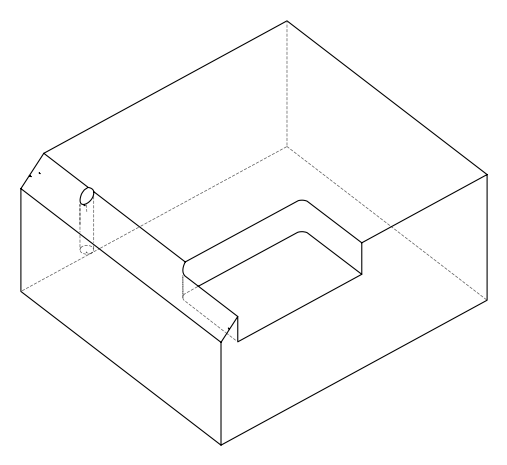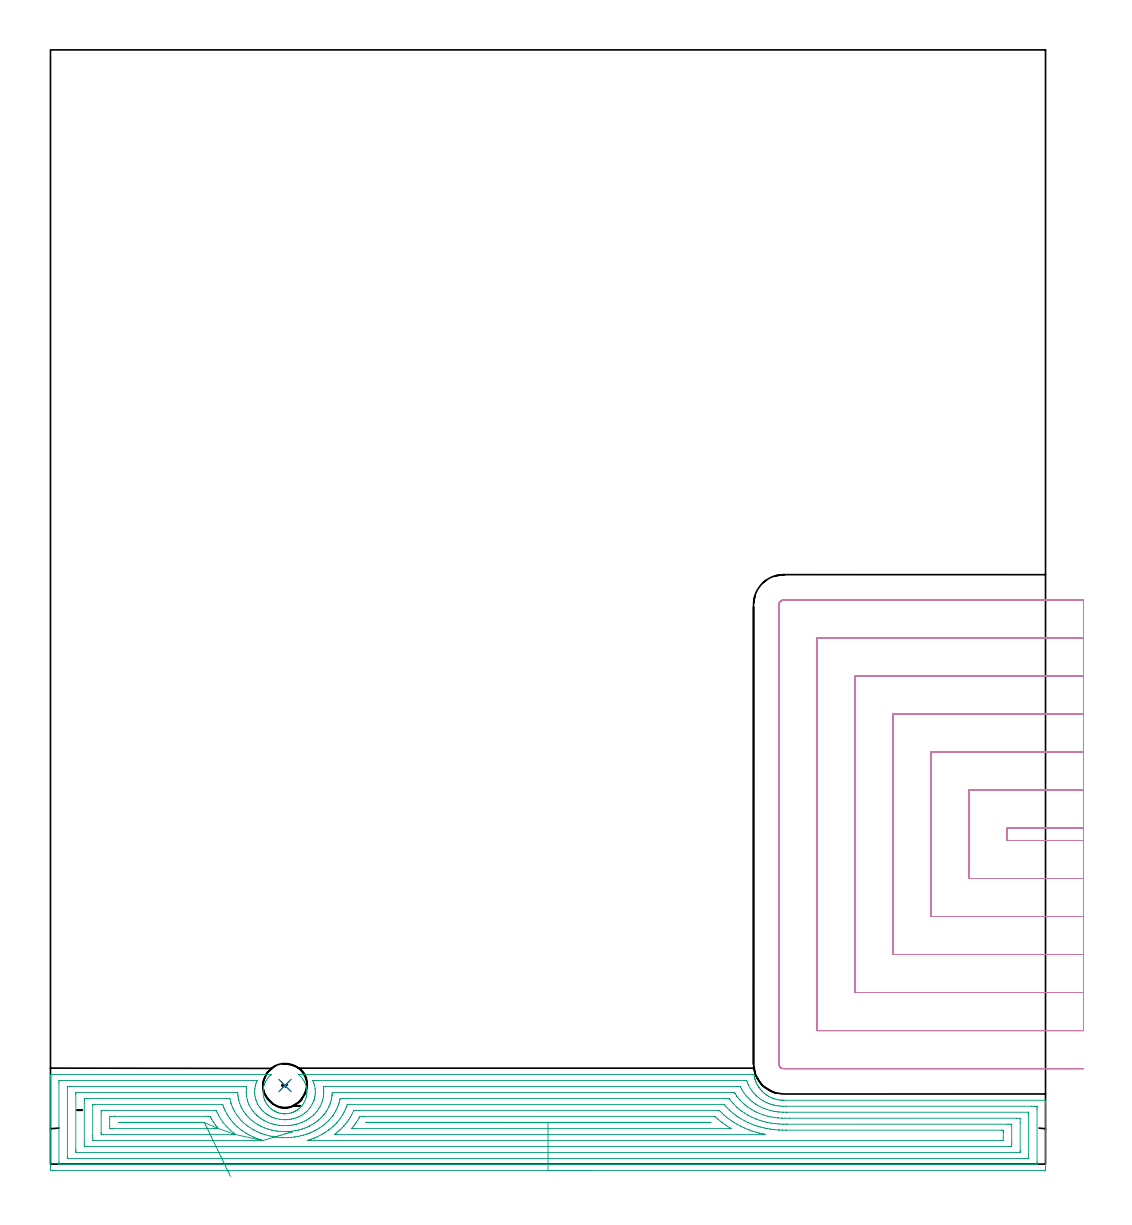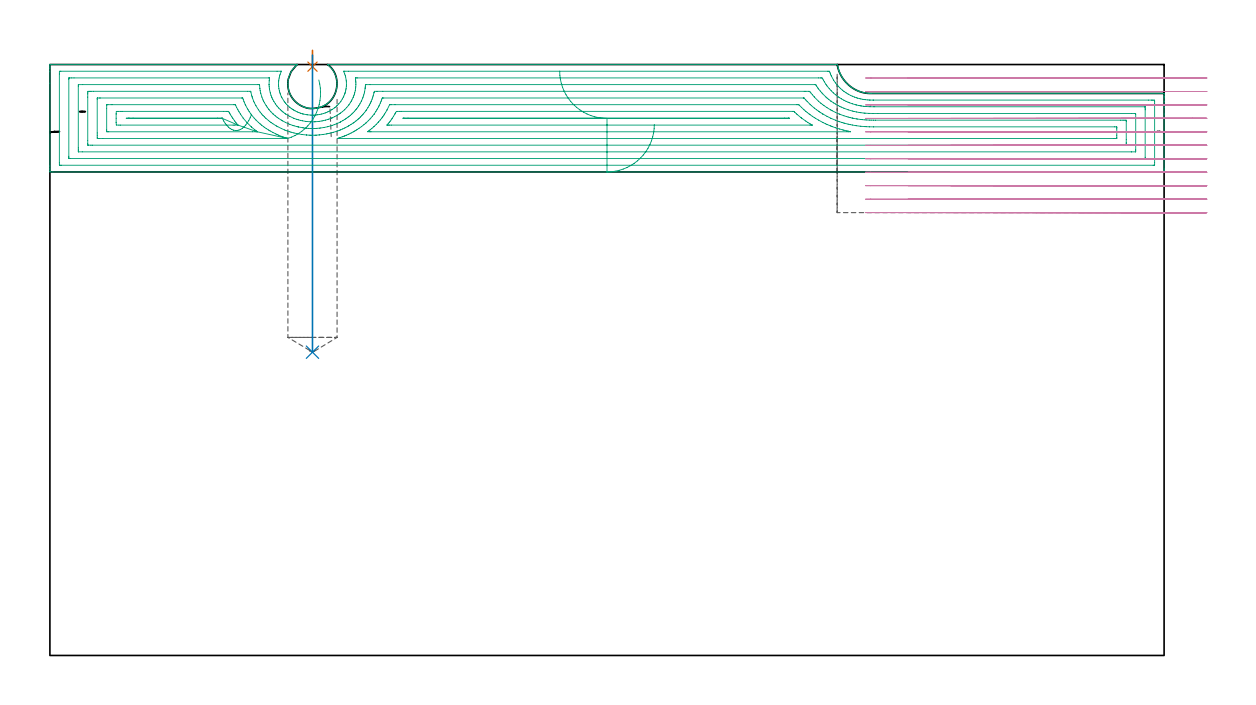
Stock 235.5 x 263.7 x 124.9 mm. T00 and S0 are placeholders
(PLAN: 4 operations, 3 tool changes, 54.4 min)
(1 SPOT_DRILL | STEP1POCKET | NXT0321_9005460120000 | 0.03 min | 1 mm3)
(2 DRILL_BLIND_HOLE_INTO_CENTER | STEP1POCKET | UGT0301_217 | 0.25 min | 4977 mm3)
(3 AREA_MILL | FG_CHAMFER_SURFACE | UGT0205_001 | 15.44 min | 60328 mm3)
(4 MILL_SLOT | SLOT_PARTIAL_RECTANGULAR | NXT0201_011 | Follow Part, ap 3, ae 75% | 38.64 min | 263916 mm3)
(TOOL NXT0321_9005460120000 | NC Spot Drill, 142deg, 12mm, Carbide, Uncoated | D12 PA142 FL30 Z2)
(TOOL UGT0301_217 | Twist Drill 10.4 mm | D10.4 PA118 FL82 Z2)
(TOOL UGT0205_001 | Chamfer Mill 20 x 3 x 45 deg. | D20 FL50 Z2)
(TOOL NXT0201_011 | ENDMILL 12mm [2P460-1200-NA 1630] | D12 FL38 Z6)
(OP 1 SPOT_DRILL)
G17 G21 G94 G90
T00 M6
G54
G17 G0 G90 X55.5 Y18.6 S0 M3
G43 Z134.9 H0
G94 G81 G98 Z124.452 F250. R127.9
G80
M5
M2
(OP 2 DRILL_BLIND_HOLE_INTO_CENTER)
G17 G21 G94 G90
T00 M6
G54
G17 G0 G90 X55.5 Y18.6 S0 M3
G43 Z134.9 H0
G94 G81 G98 Z64.1 F250. R126.9
G80
M5
M2
(OP 3 AREA_MILL)
G17 G21 G94 G90
T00 M6
G54
G17 G0 G90 X127.75 Y-1.5 S1061 M3
G43 Z134.9 H0
Z112.2
G94 G1 X127.712 Z111.328 F250.
X127.598 Z110.464
X127.409 Z109.612
X127.147 Z108.78
X126.813 Z107.974
X126.41 Z107.2
X125.941 Z106.464
X125.41 Z105.772
X124.821 Z105.129
X124.178 Z104.54
X123.486 Z104.009
X122.75 Z103.54
X121.976 Z103.137
X121.17 Z102.803
X120.338 Z102.541
X119.486 Z102.352
X118.622 Z102.238
X117.75 Z102.2
X0.628
X0.008 Y-1.496 Z102.202
X0.005 Y-1.494 Z102.204
X0.002 Y-0.876 Z102.822
X0. Y-0.248 Z103.45
Y17.266 Z120.962
Y19.682 Z123.377
Y20.405 Z124.105
Y20.695 Z124.394
X0.007 Y21.131 Z124.823
X0.01 Y21.197 Z124.889
X0.181 Y21.2 Z124.9
X52.036
X52.277 Y21.196 Z124.89
X52.211 Y21.13 Z124.827
X52.137 Y21.059 Z124.757
X52.036 Y20.965 Z124.665
X51.928 Y20.868 Z124.568
X51.641 Y20.58 Z124.28
X51.375 Y20.25 Z123.95
X51.077 Y19.814 Z123.514
X50.823 Y19.36 Z123.06
X50.747 Y19.204 Z122.904
X50.61 Y18.84 Z122.54
X50.494 Y18.47 Z122.17
X50.394 Y18.027 Z121.727
X50.334 Y17.58 Z121.28
X50.311 Y17.135 Z120.835
X50.328 Y16.69 Z120.39
X50.383 Y16.243 Z119.943
X50.476 Y15.8 Z119.5
X50.598 Y15.394 Z119.094
X50.747 Y14.995 Z118.695
X50.787 Y14.91 Z118.61
X51.036 Y14.457 Z118.157
X51.319 Y14.02 Z117.72
X51.474 Y13.816 Z117.516
X51.641 Y13.618 Z117.318
X51.887 Y13.368 Z117.068
X52.147 Y13.13 Z116.829
X52.336 Y12.979 Z116.677
X52.397 Y12.935 Z116.633
X52.534 Y12.836 Z116.535
X52.77 Y12.692 Z116.392
X52.931 Y12.596 Z116.293
X52.972 Y12.572 Z116.265
X52.973 Y12.571
X53.048 Y12.531 Z116.229
X53.427 Y12.338 Z116.037
X53.475 Y12.318 Z116.017
X53.659 Y12.241 Z115.939
X53.825 Y12.188 Z115.884
X53.987 Y12.135 Z115.831
X54.321 Y12.046 Z115.742
X54.469 Y12.018 Z115.715
X54.708 Y11.975 Z115.669
X54.766 Y11.964 Z115.659
X54.895 Y11.95 Z115.648
X55.052 Y11.936 Z115.632
X55.166 Y11.927 Z115.618
X55.214 Y11.921 Z115.615
X55.218
X55.248 Z115.613
X55.294 Y11.92 Z115.611
X55.476 Y11.916 Z115.608
X55.501 Z115.607
X55.576 Y11.915 Z115.604
X55.578 Y11.916
X55.661 Y11.913 Z115.606
X56.06 Y11.944 Z115.64
X56.089 Y11.945 Z115.644
X56.107 Y11.947 Z115.645
X56.556 Y12.019 Z115.718
X56.954 Y12.12 Z115.817
X57.001 Y12.131 Z115.829
X57.317 Y12.233 Z115.931
X57.34 Y12.241 Z115.938
X57.401 Y12.268 Z115.963
X57.537 Y12.324 Z116.023
X57.62 Y12.36 Z116.058
X57.848 Y12.471 Z116.167
X57.894 Y12.493 Z116.19
X57.959 Y12.531 Z116.229
X58.071 Y12.599 Z116.295
X58.187 Y12.671 Z116.361
X58.295 Y12.731 Z116.429
X58.351 Y12.764 Z116.463
X58.444 Y12.83 Z116.53
X58.787 Y13.075 Z116.775
X58.855 Y13.13 Z116.83
X59.079 Y13.335 Z117.035
X59.292 Y13.55 Z117.25
X59.491 Y13.776 Z117.476
X59.687 Y14.02 Z117.72
X59.964 Y14.457 Z118.157
X60.206 Y14.91 Z118.61
X60.385 Y15.351 Z119.051
X60.529 Y15.8 Z119.5
X60.574 Y15.975 Z119.675
X60.634 Y16.331 Z120.031
X60.674 Y16.69 Z120.39
X60.689 Y17.135 Z120.835
X60.665 Y17.58 Z121.28
X60.574 Y18.225 Z121.925
X60.546 Y18.348 Z122.048
X60.512 Y18.47 Z122.17
X60.359 Y18.919 Z122.619
X60.171 Y19.36 Z123.06
X59.942 Y19.781 Z123.481
X59.681 Y20.188 Z123.888
X59.633 Y20.25 Z123.95
X59.229 Y20.706 Z124.406
X58.787 Y21.127 Z124.827
X58.742 Y21.169 Z124.869
X58.726 Y21.19 Z124.889
X58.725 Y21.193 Z124.892
X58.742 Y21.2 Z124.9
X166.029
X166.471 Y21.193 Z124.893
X166.476 Y21.171 Z124.871
X166.571 Y20.693 Z124.392
X166.6 Y20.576 Z124.274
X166.68 Y20.25 Z123.949
X166.745 Y20.039 Z123.738
X166.777 Y19.935 Z123.634
X166.885 Y19.623 Z123.322
X166.923 Y19.535 Z123.235
X166.999 Y19.361 Z123.058
X167.061 Y19.235 Z122.931
X167.14 Y19.072 Z122.771
X167.22 Y18.91 Z122.61
X167.37 Y18.642 Z122.34
X167.466 Y18.47 Z122.169
X167.618 Y18.232 Z121.931
X167.728 Y18.072 Z121.772
X167.779 Y18. Z121.699
X167.896 Y17.855 Z121.553
X168.062 Y17.65 Z121.35
X168.119 Y17.579 Z121.279
X168.388 Y17.284 Z120.983
X168.672 Y17. Z120.7
X169.028 Y16.69 Z120.389
X169.292 Y16.488 Z120.186
X169.308 Y16.477 Z120.175
X169.413 Y16.405 Z120.1
X169.566 Y16.296 Z119.995
X169.994 Y16.039 Z119.735
X170.432 Y15.801 Z119.499
X170.459 Y15.788 Z119.486
X170.651 Y15.708 Z119.406
X170.903 Y15.604 Z119.3
X170.947 Y15.589 Z119.283
X171.158 Y15.511 Z119.21
X171.352 Y15.441 Z119.14
X171.424 Y15.421 Z119.12
X171.797 Y15.318 Z119.015
X171.841 Y15.308 Z119.006
X172.246 Y15.221 Z118.92
X172.692 Y15.154 Z118.854
X173.028 Y15.127 Z118.824
X173.1 Y15.121 Z118.816
X173.139 Y15.118 Z118.812
X173.182 Z118.809
X173.353 Y15.111 Z118.806
X173.39 Y15.11 Z118.804
X173.586 Y15.103 Z118.8
X235.324 Y15.1
X235.49 Y15.104 Z118.795
X235.495 Y14.968 Z118.661
X235.5 Y14.468 Z118.167
Y14.149 Z117.849
Y13.425 Z117.121
Y12.17 Z115.867
Y10.744 Z114.44
Y-0.876 Z102.822
X235.498 Y-1.144 Z102.554
X235.49 Y-1.492 Z102.206
X235.142 Y-1.499 Z102.199
X117.75 Y-1.5 Z102.2
Y-0.086 Z103.614
X2.416 Y-0.085 Z103.615
X2.312 Y-0.084 Z103.616
X2.105 Y-0.079 Z103.621
X2.009 Y-0.071 Z103.629
X2.006 Y-0.041 Z103.659
X2.004 Y0.018 Z103.718
X2. Y0.434 Z104.134
X2.001 Y19.203 Z122.903
X2.008 Y19.682 Z123.382
X2.01 Y19.779 Z123.479
X2.208 Y19.783 Z123.483
X2.313 Y19.785 Z123.485
X48.013 Y19.786 Z123.486
X48.804 Y19.785 Z123.485
X48.844 Y19.783 Z123.483
X48.907 Y19.779 Z123.479
Y19.777 Z123.477
Y19.77 Z123.47
X48.879 Y19.71 Z123.41
X48.868 Y19.682 Z123.382
X48.639 Y19.056 Z122.756
X48.556 Y18.788 Z122.488
X48.452 Y18.35 Z122.05
X48.377 Y17.894 Z121.594
X48.341 Y17.566 Z121.266
X48.325 Y17. Z120.7
X48.337 Y16.676 Z120.376
X48.402 Y16.107 Z119.807
X48.502 Y15.618 Z119.318
X48.618 Y15.213 Z118.913
X48.689 Y14.995 Z118.695
X48.907 Y14.434 Z118.134
X48.968 Y14.319 Z118.019
X49.04 Y14.186 Z117.886
X49.515 Y13.425 Z117.125
X49.637 Y13.261 Z116.961
X49.801 Y13.049 Z116.749
X50.048 Y12.773 Z116.473
X50.287 Y12.531 Z116.231
X50.695 Y12.166 Z115.866
X50.995 Y11.935 Z115.635
X51.182 Y11.803 Z115.503
X51.441 Y11.638 Z115.338
X51.589 Y11.548 Z115.248
X51.803 Y11.424 Z115.124
X52.267 Y11.194 Z114.894
X52.484 Y11.097 Z114.797
X52.629 Y11.036 Z114.736
X52.935 Y10.926 Z114.626
X53.354 Y10.792 Z114.492
X53.378 Y10.785 Z114.485
X53.537 Y10.744 Z114.444
X54.272 Y10.598 Z114.298
X54.443 Y10.573 Z114.273
X55.166 Y10.511 Z114.211
X55.404 Y10.506 Z114.206
X55.736 Y10.503 Z114.203
X56.06 Y10.526 Z114.226
X56.262 Y10.542 Z114.242
X56.59 Y10.581 Z114.281
X56.954 Y10.637 Z114.337
X57.044 Y10.654 Z114.354
X57.449 Y10.744 Z114.444
X57.801 Y10.838 Z114.538
X57.848 Y10.852 Z114.552
X58.183 Y10.965 Z114.665
X58.426 Y11.059 Z114.759
X58.742 Y11.196 Z114.896
X59.039 Y11.341 Z115.041
X59.563 Y11.638 Z115.338
X59.619 Y11.671 Z115.371
X59.636 Y11.681 Z115.381
X60.132 Y12.035 Z115.735
X60.274 Y12.139 Z115.839
X60.53 Y12.355 Z116.055
X60.622 Y12.44 Z116.14
X60.714 Y12.531 Z116.231
X61.06 Y12.895 Z116.595
X61.424 Y13.323 Z117.023
X61.468 Y13.382 Z117.082
X61.497 Y13.425 Z117.125
X61.811 Y13.932 Z117.632
X62.018 Y14.319 Z118.019
X62.118 Y14.519 Z118.219
X62.318 Y14.994 Z118.694
X62.373 Y15.158 Z118.858
X62.389 Y15.213 Z118.913
X62.492 Y15.569 Z119.269
X62.56 Y15.865 Z119.565
X62.6 Y16.107 Z119.807
X62.664 Y16.655 Z120.355
X62.675 Y17. Z120.7
X62.658 Y17.554 Z121.254
X62.621 Y17.894 Z121.594
X62.505 Y18.601 Z122.301
X62.454 Y18.788 Z122.488
X62.423 Y18.893 Z122.593
X62.318 Y19.202 Z122.902
X62.123 Y19.682 Z123.382
X62.102 Y19.737 Z123.437
X62.093 Y19.769 Z123.469
X62.092 Y19.779 Z123.479
X62.111 Y19.78 Z123.48
X62.216 Y19.784 Z123.484
X62.318 Y19.785 Z123.485
X63.108 Y19.786 Z123.486
X164.345 Y19.785 Z123.485
X164.553 Y19.783 Z123.483
X164.691 Y19.779 Z123.479
X164.77 Y19.774 Z123.474
X164.778 Y19.758 Z123.458
X164.807 Y19.682 Z123.382
X164.898 Y19.438 Z123.138
X164.985 Y19.205 Z122.905
X165.135 Y18.845 Z122.545
X165.163 Y18.788 Z122.488
X165.19 Y18.734 Z122.434
X165.65 Y17.894 Z121.594
X166.029 Y17.328 Z121.028
X166.295 Y17. Z120.7
X166.588 Y16.661 Z120.361
X166.923 Y16.31 Z120.01
X167.134 Y16.107 Z119.807
X167.501 Y15.787 Z119.487
X167.817 Y15.542 Z119.242
X168.293 Y15.213 Z118.913
X168.711 Y14.961 Z118.661
X169.268 Y14.656 Z118.356
X169.606 Y14.509 Z118.209
X170.076 Y14.319 Z118.019
X170.5 Y14.169 Z117.869
X170.717 Y14.102 Z117.802
X171.116 Y13.995 Z117.695
X171.394 Y13.933 Z117.633
X171.875 Y13.838 Z117.538
X172.288 Y13.776 Z117.476
X172.888 Y13.719 Z117.419
X173.272 Y13.695 Z117.395
X173.352 Y13.693 Z117.393
X173.98 Y13.688 Z117.388
X174.076
X232.19 Y13.686 Z117.386
X232.824 Y13.685 Z117.385
X233.084 Y13.682 Z117.382
X233.344 Y13.679 Z117.379
X233.49 Y13.668 Z117.368
X233.494 Y13.564 Z117.264
X233.497 Y13.425 Z117.125
X233.5 Y13.01 Z116.71
X233.499 Y0.497 Z104.197
X233.492 Y0.018 Z103.718
X233.49 Y-0.079 Z103.621
X233.292 Y-0.083 Z103.617
X233.187 Y-0.085 Z103.615
X117.75 Y-0.086 Z103.614
Y1.328 Z105.028
X4.204 Y1.329 Z105.029
X4.045 Y1.331 Z105.031
X4.019 Y1.332 Z105.032
X4.012 Y1.334 Z105.034
X4.009 Y1.357 Z105.057
X4.003 Y1.466 Z105.166
X4.001 Y1.602 Z105.302
X4. Y1.806 Z105.506
X4.001 Y18.097 Z121.797
X4.007 Y18.302 Z122.002
X4.01 Y18.357 Z122.057
X4.028 Y18.365 Z122.065
X4.085 Y18.367 Z122.067
X4.204 Y18.37 Z122.07
X4.621 Y18.371 Z122.071
X5.098 Y18.372 Z122.072
X46.225 Y18.371 Z122.071
X46.384 Y18.369 Z122.069
X46.41 Y18.368 Z122.068
X46.417 Y18.366 Z122.066
Y18.338 Z122.038
X46.365 Y17.894 Z121.594
X46.353 Y17.766 Z121.466
X46.323 Y17. Z120.7
X46.322 Y16.903 Z120.603
X46.352 Y16.495 Z120.195
X46.394 Y16.107 Z119.807
X46.419 Y15.913 Z119.613
X46.578 Y15.213 Z118.913
X46.726 Y14.712 Z118.412
X46.879 Y14.319 Z118.019
X46.95 Y14.15 Z117.85
X47.119 Y13.787 Z117.487
X47.333 Y13.425 Z117.125
X47.656 Y12.889 Z116.589
X47.919 Y12.531 Z116.231
X48.013 Y12.409 Z116.109
X48.376 Y11.996 Z115.696
X48.737 Y11.638 Z115.338
X48.907 Y11.478 Z115.178
X49.061 Y11.346 Z115.046
X49.263 Y11.178 Z114.878
X49.714 Y10.831 Z114.531
X49.801 Y10.771 Z114.471
X49.844 Y10.744 Z114.444
X50.379 Y10.427 Z114.127
X50.695 Y10.251 Z113.951
X51.522 Y9.85 Z113.55
X51.589 Y9.821 Z113.521
X51.639 Y9.8 Z113.5
X52.157 Y9.623 Z113.323
X52.484 Y9.523 Z113.223
X52.932 Y9.401 Z113.101
X53.378 Y9.309 Z113.009
X54.04 Y9.188 Z112.888
X54.272 Y9.163 Z112.863
X55.022 Y9.1 Z112.8
X55.166 Y9.096 Z112.796
X55.921 Y9.095 Z112.795
X56.06 Y9.105 Z112.805
X56.745 Y9.165 Z112.865
X56.954 Y9.19 Z112.89
X57.523 Y9.281 Z112.981
X57.848 Y9.353 Z113.053
X58.248 Y9.45 Z113.15
X58.742 Y9.591 Z113.291
X58.938 Y9.654 Z113.354
X59.474 Y9.85 Z113.55
X59.588 Y9.898 Z113.598
X59.636 Y9.919 Z113.619
X60.194 Y10.186 Z113.886
X60.53 Y10.375 Z114.075
X60.762 Y10.512 Z114.212
X61.131 Y10.744 Z114.444
X61.306 Y10.862 Z114.562
X61.424 Y10.945 Z114.645
X61.82 Y11.242 Z114.942
X62.275 Y11.638 Z115.338
X62.298 Y11.658 Z115.358
X62.318 Y11.678 Z115.378
X62.731 Y12.118 Z115.818
X63.086 Y12.531 Z116.231
X63.143 Y12.601 Z116.301
X63.212 Y12.691 Z116.391
X63.5 Y13.138 Z116.838
X63.677 Y13.425 Z117.125
X63.827 Y13.704 Z117.404
X64.106 Y14.269 Z117.969
X64.121 Y14.304 Z118.004
X64.127 Y14.319 Z118.019
X64.261 Y14.685 Z118.385
X64.354 Y14.965 Z118.665
X64.429 Y15.213 Z118.913
X64.542 Y15.672 Z119.372
X64.607 Y16.107 Z119.807
X64.648 Y16.459 Z120.159
X64.675 Y17. Z120.7
X64.671 Y17.33 Z121.03
X64.656 Y17.614 Z121.314
X64.627 Y17.894 Z121.594
X64.575 Y18.319 Z122.019
X64.576 Y18.354 Z122.054
X64.578 Y18.365 Z122.065
X64.584 Y18.367 Z122.067
X64.642 Y18.37 Z122.07
X64.762 Y18.371 Z122.071
X65.
X162.453
X162.871 Y18.37 Z122.07
X163.108 Y18.367 Z122.067
X163.221 Y18.365 Z122.065
X163.347 Y18.172 Z121.872
X163.5 Y17.894 Z121.594
X163.683 Y17.559 Z121.259
X164.037 Y17. Z120.7
X164.241 Y16.695 Z120.395
X164.723 Y16.107 Z119.807
X165.135 Y15.656 Z119.356
X165.584 Y15.213 Z118.913
X166.029 Y14.83 Z118.53
X166.318 Y14.606 Z118.306
X166.72 Y14.319 Z118.019
X166.923 Y14.182 Z117.882
X167.29 Y13.953 Z117.653
X167.817 Y13.663 Z117.363
X168.281 Y13.425 Z117.125
X168.711 Y13.241 Z116.941
X169.024 Y13.113 Z116.813
X169.606 Y12.904 Z116.604
X170.345 Y12.686 Z116.386
X170.5 Y12.649 Z116.349
X171.023 Y12.531 Z116.231
X171.394 Y12.462 Z116.162
X171.478 Y12.447 Z116.147
X171.919 Y12.386 Z116.086
X172.288 Y12.348 Z116.048
X172.489 Y12.33 Z116.03
X173.182 Y12.289 Z115.989
X173.43 Y12.283 Z115.983
X174.076 Y12.275 Z115.975
X174.334 Y12.274 Z115.974
X231.386 Y12.271 Z115.971
X231.442 Y12.27 Z115.97
X231.472 Y12.268 Z115.968
X231.482 Y12.266 Z115.966
X231.49 Y12.249 Z115.949
X231.497 Y11.842 Z115.542
X231.499 Y11.638 Z115.338
Y1.603 Z105.303
X231.493 Y1.398 Z105.098
X231.49 Y1.343 Z105.043
X231.472 Y1.335 Z105.035
X231.415 Y1.333 Z105.033
X231.296 Y1.33 Z105.03
X230.879 Y1.329 Z105.029
X230.402 Y1.328 Z105.028
X117.75
Y2.743 Z106.443
X6.843
X6.033 Y2.748 Z106.448
X6.015 Y2.749 Z106.449
X6.01 Y2.764 Z106.464
X6.005 Y2.818 Z106.518
X6.002 Y2.927 Z106.627
X6. Y3.147 Z106.847
Y3.586 Z107.286
Y16.55 Z120.25
X6.002 Y16.771 Z120.471
X6.006 Y16.882 Z120.582
X6.01 Y16.936 Z120.636
X6.016 Y16.951 Z120.651
X6.04 Y16.952 Z120.652
X6.886 Y16.957 Z120.657
X6.93
X43.989
X44.19 Y16.955 Z120.655
X44.29 Y16.952 Z120.652
X44.306 Y16.951 Z120.651
X44.311 Y16.93 Z120.63
X44.316 Y16.887 Z120.587
X44.374 Y16.17 Z119.87
X44.382 Y16.107 Z119.807
X44.437 Y15.69 Z119.39
X44.524 Y15.3 Z119.
X44.544 Y15.213 Z118.913
X44.579 Y15.071 Z118.771
X44.808 Y14.319 Z118.019
X45.041 Y13.715 Z117.415
X45.185 Y13.425 Z117.125
X45.331 Y13.143 Z116.843
X45.704 Y12.531 Z116.231
X45.91 Y12.21 Z115.91
X46.225 Y11.773 Z115.473
X46.338 Y11.638 Z115.338
X46.705 Y11.219 Z114.919
X47.119 Y10.798 Z114.498
X47.179 Y10.744 Z114.444
X47.628 Y10.356 Z114.056
X48.013 Y10.054 Z113.754
X48.287 Y9.85 Z113.55
X48.907 Y9.456 Z113.156
X49.2 Y9.284 Z112.984
X49.788 Y8.969 Z112.669
X49.801 Y8.963 Z112.663
X49.815 Y8.956 Z112.656
X50.416 Y8.678 Z112.378
X50.695 Y8.56 Z112.26
X51.311 Y8.34 Z112.04
X51.589 Y8.256 Z111.956
X52.27 Y8.062 Z111.762
X52.484 Y8.015 Z111.715
X52.544 Y8.002 Z111.702
X53.378 Y7.849 Z111.549
X53.638 Y7.802 Z111.502
X54.272 Y7.739 Z111.439
X54.625 Y7.709 Z111.409
X55.166 Y7.682 Z111.382
X55.547 Y7.681 Z111.381
X56.06 Y7.684 Z111.384
X56.412 Y7.711 Z111.411
X56.954 Y7.758 Z111.458
X57.228 Y7.788 Z111.488
X57.848 Y7.883 Z111.583
X58.002 Y7.908 Z111.608
X58.72 Y8.062 Z111.762
X58.742 Y8.068 Z111.768
X59.435 Y8.263 Z111.963
X59.636 Y8.325 Z112.025
X60.102 Y8.49 Z112.19
X60.53 Y8.654 Z112.354
X60.74 Y8.746 Z112.446
X61.204 Y8.956 Z112.656
X61.352 Y9.029 Z112.729
X61.424 Y9.067 Z112.767
X61.92 Y9.354 Z113.054
X62.318 Y9.596 Z113.296
X62.473 Y9.696 Z113.396
X62.7 Y9.85 Z113.55
X62.998 Y10.065 Z113.765
X63.212 Y10.225 Z113.925
X63.496 Y10.46 Z114.16
X63.816 Y10.744 Z114.444
X63.965 Y10.885 Z114.585
X64.106 Y11.025 Z114.725
X64.402 Y11.342 Z115.042
X64.658 Y11.638 Z115.338
X64.813 Y11.825 Z115.525
X65. Y12.062 Z115.762
X65.189 Y12.343 Z116.043
X65.308 Y12.531 Z116.231
X65.531 Y12.894 Z116.594
X65.812 Y13.425 Z117.125
X65.84 Y13.48 Z117.18
X65.894 Y13.594 Z117.294
X66.109 Y14.105 Z117.805
X66.193 Y14.319 Z118.019
X66.339 Y14.769 Z118.469
X66.459 Y15.213 Z118.913
X66.523 Y15.478 Z119.178
X66.618 Y16.107 Z119.807
X66.639 Y16.256 Z119.956
X66.65 Y16.375 Z120.075
X66.667 Y16.597 Z120.297
X66.693 Y16.94 Z120.64
X66.788 Y16.951 Z120.651
X66.835 Y16.954 Z120.654
X67.683 Y16.957 Z120.657
X67.726
X161.603
X161.801 Y16.952 Z120.652
X161.848 Y16.95 Z120.65
X161.873 Y16.934 Z120.634
X161.909 Y16.883 Z120.583
X161.982 Y16.773 Z120.473
X162.052 Y16.665 Z120.365
X162.329 Y16.23 Z119.93
X162.414 Y16.107 Z119.807
X162.453 Y16.051 Z119.751
X162.833 Y15.592 Z119.292
X163.159 Y15.213 Z118.913
X163.347 Y15.007 Z118.707
X164.034 Y14.319 Z118.019
X164.241 Y14.135 Z117.835
X164.413 Y13.992 Z117.692
X164.629 Y13.817 Z117.517
X165.109 Y13.451 Z117.151
X165.135 Y13.433 Z117.133
X165.146 Y13.425 Z117.125
X165.679 Y13.074 Z116.774
X166.029 Y12.861 Z116.561
X166.618 Y12.531 Z116.231
X166.923 Y12.372 Z116.072
X167.238 Y12.217 Z115.917
X167.817 Y11.974 Z115.674
X168.72 Y11.629 Z115.329
X169.606 Y11.375 Z115.075
X169.955 Y11.288 Z114.988
X170.5 Y11.173 Z114.873
X171.07 Y11.067 Z114.767
X171.394 Y11.019 Z114.719
X172.091 Y10.94 Z114.64
X172.288 Y10.923 Z114.623
X173.049 Y10.876 Z114.576
X173.182 Y10.872 Z114.572
X173.959 Y10.861 Z114.561
X174.97 Y10.859 Z114.559
X228.614 Y10.857 Z114.557
X229.399 Y10.852 Z114.552
X229.444 Y10.85 Z114.55
X229.498 Y10.753 Z114.453
X229.499 Y10.744 Z114.444
X229.5 Y9.858 Z113.558
Y3.15 Z106.85
X229.498 Y2.929 Z106.629
X229.494 Y2.818 Z106.518
X229.49 Y2.764 Z106.464
X229.484 Y2.749 Z106.449
X229.46 Y2.748 Z106.448
X228.614 Y2.743 Z106.443
X228.57
X117.75
Y4.157 Z107.857
X9.005
X8.675 Y4.158 Z107.858
X8.106 Y4.162 Z107.862
X8.035 Y4.164 Z107.864
X8.01 Y4.181 Z107.881
X8.004 Y4.264 Z107.964
X8.002 Y4.487 Z108.187
X8. Y5.161 Z108.861
Y14.319 Z118.019
X8.003 Y14.991 Z118.691
X8.01 Y15.213 Z118.913
X8.023 Y15.536 Z119.236
X8.347 Y15.54 Z119.24
X8.675 Y15.542 Z119.242
X9.238 Y15.543 Z119.243
X41.755
X42.321 Y15.541 Z119.241
X42.429 Y15.538 Z119.238
X42.438 Y15.537 Z119.237
X42.448 Y15.504 Z119.204
X42.48 Y15.381 Z119.081
X42.649 Y14.68 Z118.38
X42.731 Y14.401 Z118.101
X42.756 Y14.319 Z118.019
X42.804 Y14.164 Z117.864
X43.084 Y13.425 Z117.125
X43.204 Y13.155 Z116.855
X43.486 Y12.588 Z116.288
X43.52 Y12.531 Z116.231
X43.543 Y12.493 Z116.193
X44.081 Y11.638 Z115.338
X44.437 Y11.145 Z114.845
X44.771 Y10.744 Z114.444
X45.034 Y10.443 Z114.143
X45.331 Y10.142 Z113.842
X45.637 Y9.85 Z113.55
X46.225 Y9.344 Z113.044
X46.443 Y9.174 Z112.874
X46.729 Y8.956 Z112.656
X47.119 Y8.691 Z112.391
X47.839 Y8.237 Z111.937
X48.013 Y8.14 Z111.84
X48.161 Y8.062 Z111.762
X48.907 Y7.692 Z111.392
X49.597 Y7.373 Z111.073
X49.801 Y7.294 Z110.994
X50.145 Y7.169 Z110.869
X50.695 Y6.989 Z110.689
X50.954 Y6.91 Z110.61
X51.589 Y6.737 Z110.437
X52.14 Y6.619 Z110.319
X52.484 Y6.553 Z110.253
X53.235 Y6.417 Z110.117
X53.378 Y6.4 Z110.1
X54.235 Y6.312 Z110.012
X54.272 Y6.309 Z110.009
X54.812 Y6.275 Z109.975
X55.166 Y6.261 Z109.961
X55.18
X56.06 Y6.263 Z109.963
X56.071 Y6.264 Z109.964
X56.32 Y6.275 Z109.975
X56.906 Y6.323 Z110.023
X56.954 Y6.328 Z110.028
X57.708 Y6.415 Z110.115
X57.848 Y6.434 Z110.134
X58.482 Y6.535 Z110.235
X58.742 Y6.59 Z110.29
X59.214 Y6.697 Z110.397
X59.636 Y6.803 Z110.503
X59.924 Y6.881 Z110.581
X60.53 Y7.058 Z110.758
X60.614 Y7.085 Z110.785
X60.855 Y7.169 Z110.869
X61.268 Y7.325 Z111.025
X61.424 Y7.388 Z111.088
X61.896 Y7.591 Z111.291
X62.318 Y7.787 Z111.487
X62.504 Y7.877 Z111.577
X62.85 Y8.062 Z111.762
X63.081 Y8.193 Z111.893
X63.212 Y8.271 Z111.971
X63.634 Y8.534 Z112.234
X64.106 Y8.842 Z112.542
X64.174 Y8.889 Z112.589
X64.268 Y8.956 Z112.656
X64.686 Y9.27 Z112.97
X65. Y9.525 Z113.225
X65.174 Y9.676 Z113.376
X65.366 Y9.85 Z113.55
X65.636 Y10.109 Z113.809
X65.894 Y10.37 Z114.07
X66.074 Y10.565 Z114.265
X66.231 Y10.744 Z114.444
X66.484 Y11.048 Z114.748
X66.788 Y11.426 Z115.126
X66.875 Y11.551 Z115.251
X66.932 Y11.638 Z115.338
X67.222 Y12.098 Z115.798
X67.474 Y12.531 Z116.231
X67.548 Y12.665 Z116.365
X67.683 Y12.923 Z116.623
X67.841 Y13.267 Z116.967
X67.909 Y13.425 Z117.125
X68.103 Y13.898 Z117.598
X68.245 Y14.319 Z118.019
X68.322 Y14.573 Z118.273
X68.495 Y15.213 Z118.913
X68.512 Y15.277 Z118.977
X68.577 Y15.536 Z119.236
X69.143 Y15.541 Z119.241
X70.365 Y15.543 Z119.243
X159.441
X159.771 Y15.542 Z119.242
X160.339 Y15.539 Z119.239
X160.498 Y15.536 Z119.236
X160.579 Y15.524 Z119.224
X160.665 Y15.415 Z119.115
X160.83 Y15.213 Z118.913
X161.163 Y14.812 Z118.512
X161.559 Y14.347 Z118.047
X161.585 Y14.319 Z118.019
X162.453 Y13.444 Z117.144
X162.474 Y13.425 Z117.125
X162.951 Y13.027 Z116.727
X163.347 Y12.717 Z116.417
X163.6 Y12.531 Z116.231
X164.241 Y12.089 Z115.789
X164.985 Y11.638 Z115.338
X165.135 Y11.551 Z115.251
X165.332 Y11.44 Z115.14
X166.029 Y11.092 Z114.792
X166.819 Y10.744 Z114.444
X166.923 Y10.702 Z114.402
X166.991 Y10.676 Z114.376
X167.817 Y10.374 Z114.074
X168.353 Y10.208 Z113.908
X168.711 Y10.107 Z113.807
X169.088 Y10.005 Z113.705
X169.568 Y9.887 Z113.587
X169.606 Y9.879 Z113.579
X169.742 Y9.85 Z113.55
X170.5 Y9.71 Z113.41
X170.669 Y9.681 Z113.381
X171.394 Y9.587 Z113.287
X171.69 Y9.554 Z113.254
X172.288 Y9.504 Z113.204
X172.656 Y9.482 Z113.182
X173.182 Y9.46 Z113.16
X173.579 Y9.453 Z113.153
X174.076 Y9.448 Z113.148
X174.481 Y9.445 Z113.145
X226.338 Y9.443 Z113.143
X226.825 Y9.442 Z113.142
X227.236 Y9.44 Z113.14
X227.451 Y9.436 Z113.136
X227.49 Y9.425 Z113.125
X227.494 Y9.345 Z113.045
X227.499 Y9.177 Z112.877
X227.5 Y5.381 Z109.081
X227.497 Y4.709 Z108.409
X227.49 Y4.487 Z108.187
X227.477 Y4.164 Z107.864
X227.153 Y4.16 Z107.86
X226.825 Y4.158 Z107.858
X226.262 Y4.157 Z107.857
X117.75
Y5.571 Z109.271
X61.234
X61.019 Y5.573 Z109.273
X60.894 Y5.575 Z109.275
X60.754 Y5.578 Z109.278
X61.113 Y5.692 Z109.392
X61.313 Y5.755 Z109.455
X61.424 Y5.792 Z109.492
X61.781 Y5.918 Z109.618
X62.169 Y6.06 Z109.76
X62.318 Y6.116 Z109.816
X62.431 Y6.162 Z109.862
X62.699 Y6.275 Z109.975
X63.054 Y6.433 Z110.133
X63.212 Y6.507 Z110.207
X63.659 Y6.722 Z110.422
X64.106 Y6.962 Z110.662
X64.239 Y7.036 Z110.736
X64.467 Y7.169 Z110.869
X64.798 Y7.371 Z111.071
X65. Y7.499 Z111.199
X65.337 Y7.725 Z111.425
X65.829 Y8.062 Z111.762
X65.867 Y8.09 Z111.79
X65.894 Y8.11 Z111.81
X66.367 Y8.483 Z112.183
X66.788 Y8.835 Z112.535
X66.853 Y8.892 Z112.592
X66.922 Y8.956 Z112.656
X67.307 Y9.332 Z113.032
X67.683 Y9.712 Z113.412
X67.749 Y9.784 Z113.484
X67.807 Y9.85 Z113.55
X68.156 Y10.27 Z113.97
X68.546 Y10.744 Z114.444
X68.559 Y10.761 Z114.461
X68.577 Y10.785 Z114.485
X68.909 Y11.305 Z115.005
X69.116 Y11.638 Z115.338
X69.247 Y11.861 Z115.561
X69.471 Y12.261 Z115.961
X69.561 Y12.441 Z116.141
X69.604 Y12.531 Z116.231
X69.837 Y13.059 Z116.759
X69.991 Y13.425 Z117.125
X70.096 Y13.694 Z117.394
X70.217 Y14.03 Z117.73
X70.246 Y14.105 Z117.805
X70.261 Y14.123 Z117.823
X70.278 Y14.124 Z117.824
X70.365 Y14.127 Z117.827
X70.555 Y14.128 Z117.828
X159.243
X159.331 Y14.127 Z117.827
X159.374 Y14.124 Z117.824
X159.391 Y14.122 Z117.822
X159.441 Y14.068 Z117.768
X159.771 Y13.708 Z117.408
X160.039 Y13.425 Z117.125
X160.665 Y12.791 Z116.491
X160.934 Y12.531 Z116.231
X161.559 Y12.007 Z115.707
X162.041 Y11.638 Z115.338
X162.453 Y11.342 Z115.042
X162.687 Y11.183 Z114.883
X162.923 Y11.025 Z114.725
X163.304 Y10.787 Z114.487
X163.347 Y10.761 Z114.461
X163.377 Y10.744 Z114.444
X164.241 Y10.26 Z113.96
X165.055 Y9.85 Z113.55
X165.135 Y9.813 Z113.513
X165.201 Y9.784 Z113.484
X166.029 Y9.443 Z113.143
X166.688 Y9.192 Z112.892
X166.923 Y9.109 Z112.809
X167.4 Y8.956 Z112.656
X167.817 Y8.833 Z112.533
X167.99 Y8.784 Z112.484
X168.711 Y8.604 Z112.304
X169.165 Y8.502 Z112.202
X169.606 Y8.417 Z112.117
X170.266 Y8.296 Z111.996
X170.5 Y8.264 Z111.964
X171.294 Y8.162 Z111.862
X171.394 Y8.152 Z111.852
X172.271 Y8.079 Z111.779
X172.288 Y8.078 Z111.778
X172.561 Y8.062 Z111.762
X173.182 Y8.04 Z111.74
X173.205 Y8.039 Z111.739
X174.076 Y8.031 Z111.731
X174.108 Y8.03 Z111.73
X225.071 Y8.029 Z111.729
X225.456 Y8.022 Z111.722
X225.491 Y8.017 Z111.717
X225.495 Y7.985 Z111.685
X225.498 Y7.94 Z111.64
X225.499 Y7.897 Z111.597
X225.5 Y7.6 Z111.3
Y6.275 Z109.975
Y5.813 Z109.513
X225.497 Y5.658 Z109.358
X225.493 Y5.603 Z109.303
X225.489 Y5.577 Z109.277
X225.476 Y5.576 Z109.276
X225.389 Y5.574 Z109.274
X225.037 Y5.571 Z109.271
X224.847
X117.75
Y6.985 Z110.685
X67.866 Y6.986 Z110.686
X67.683
X67.499 Y6.989 Z110.689
X67.161 Y6.994 Z110.694
X67.388 Y7.169 Z110.869
X67.554 Y7.297 Z110.997
X67.683 Y7.399 Z111.099
X68.046 Y7.699 Z111.399
X68.474 Y8.062 Z111.762
X68.528 Y8.111 Z111.811
X68.577 Y8.156 Z111.856
X68.978 Y8.555 Z112.255
X69.374 Y8.956 Z112.656
X69.421 Y9.006 Z112.706
X69.471 Y9.061 Z112.761
X69.83 Y9.491 Z113.191
X70.126 Y9.85 Z113.55
X70.231 Y9.983 Z113.683
X70.365 Y10.159 Z113.859
X70.598 Y10.511 Z114.211
X70.746 Y10.744 Z114.444
X70.942 Y11.061 Z114.761
X71.259 Y11.605 Z115.305
X71.27 Y11.626 Z115.326
X71.796 Y12.706 Z116.406
X71.973 Y12.711 Z116.411
X72.153 Y12.713 Z116.413
X72.864 Y12.715 Z116.415
X73.047
X157.8 Y12.714 Z116.414
X157.983 Y12.713 Z116.413
X158.166 Y12.71 Z116.41
X158.283 Y12.708 Z116.408
X158.344 Y12.651 Z116.351
X158.468 Y12.531 Z116.231
X158.877 Y12.128 Z115.828
X159.385 Y11.638 Z115.338
X159.771 Y11.309 Z115.009
X160.083 Y11.053 Z114.753
X160.481 Y10.744 Z114.444
X160.665 Y10.607 Z114.307
X161.143 Y10.266 Z113.966
X161.559 Y9.991 Z113.691
X161.786 Y9.85 Z113.55
X162.453 Y9.462 Z113.162
X163.325 Y8.978 Z112.678
X163.347 Y8.967 Z112.667
X163.369 Y8.956 Z112.656
X163.957 Y8.673 Z112.373
X164.241 Y8.549 Z112.249
X164.953 Y8.244 Z111.944
X165.135 Y8.173 Z111.873
X165.427 Y8.062 Z111.762
X166.029 Y7.844 Z111.544
X166.353 Y7.739 Z111.439
X166.923 Y7.57 Z111.27
X167.608 Y7.378 Z111.078
X167.817 Y7.325 Z111.025
X168.471 Y7.169 Z110.869
X168.711 Y7.118 Z110.818
X168.776 Y7.104 Z110.804
X168.968 Y7.06 Z110.76
X169.241 Y6.991 Z110.691
X168.826 Y6.985 Z110.685
X117.75
Y8.4 Z112.1
X72.153
X71.815
X71.535 Y8.403 Z112.103
X71.259 Y8.407 Z112.107
Y8.411 Z112.111
Y8.416 Z112.116
X71.504 Y8.711 Z112.411
X71.706 Y8.956 Z112.656
X71.904 Y9.205 Z112.905
X72.153 Y9.526 Z113.226
X72.284 Y9.719 Z113.419
X72.37 Y9.85 Z113.55
X72.631 Y10.265 Z113.965
X72.923 Y10.744 Z114.444
X72.969 Y10.822 Z114.522
X73.047 Y10.958 Z114.658
X73.229 Y11.28 Z114.98
X73.391 Y11.294 Z114.994
X73.941 Y11.298 Z114.998
X74.279 Y11.3 Z115.
X157.089
X157.168 Y11.299 Z114.999
X157.216 Y11.296 Z114.996
X157.24 Y11.294 Z114.994
X157.26 Y11.277 Z114.977
X157.448 Y11.104 Z114.804
X157.835 Y10.744 Z114.444
X157.983 Y10.614 Z114.314
X158.741 Y9.986 Z113.686
X158.877 Y9.882 Z113.582
X158.92 Y9.85 Z113.55
X159.771 Y9.246 Z112.946
X160.196 Y8.956 Z112.656
X160.665 Y8.668 Z112.368
X160.913 Y8.52 Z112.22
X161.047 Y8.438 Z112.138
X161.089 Y8.41 Z112.11
X161.093 Y8.405 Z112.105
X161.091 Y8.404 Z112.104
X161.025 Y8.401 Z112.101
X160.917 Y8.4 Z112.1
X160.665
X117.75
Y9.814 Z113.514
X75.729
X74.868 Y9.817 Z113.517
X74.835 Y9.82 Z113.52
X74.611 Y9.85 Z113.55
X74.805 Y9.88 Z113.58
X74.835 Y9.882 Z113.582
X75.693 Y9.886 Z113.586
X155.264
X156.16 Y9.885 Z113.585
X156.195 Y9.883 Z113.583
X156.226 Y9.879 Z113.579
X156.263 Y9.85 Z113.55
X156.288 Y9.826 Z113.526
X156.265 Y9.821 Z113.521
X156.229 Y9.816 Z113.516
X156.195 Y9.815 Z113.515
X155.337 Y9.814 Z113.514
X151.304
X117.75
X116.878 Z113.552
X116.013 Z113.666
X115.162 Z113.854
X114.33 Z114.117
X113.524 Z114.451
X112.75 Z114.854
X112.014 Z115.322
X111.322 Z115.853
X110.679 Z116.443
X110.09 Z117.086
X109.558 Z117.778
X109.09 Z118.514
X108.687 Z119.288
X108.353 Z120.094
X108.091 Z120.926
X107.902 Z121.777
X107.788 Z122.642
X107.75 Z123.514
G0 Z134.9
X56.84 Y7.534
Z121.631
G1 X57.034 Y7.592 Z120.783
X57.156 Y7.628 Z119.92
X57.206 Y7.642 Z119.049
X57.182 Y7.635 Z118.177
X57.086 Y7.607 Z117.31
X56.918 Y7.557 Z116.456
X56.679 Y7.486 Z115.62
X56.371 Y7.394 Z114.809
X55.996 Y7.283 Z114.029
X55.558 Y7.153 Z113.286
X55.059 Y7.005 Z112.585
X54.504 Y6.84 Z111.933
X53.896 Y6.66 Z111.334
X53.241 Y6.465 Z110.792
X52.542 Y6.258 Z110.312
X51.807 Y6.039 Z109.897
X51.039 Y5.811 Z109.551
X50.245 Y5.575 Z109.275
X50.244
X50.177 Y5.573 Z109.273
X50.048 Y5.572 Z109.272
X49.801 Y5.571 Z109.271
X11.166
X10.463 Y5.572 Z109.272
X10.27 Y5.574 Z109.274
X10.087 Y5.578 Z109.278
X10.01 Y5.584 Z109.284
X10.007 Y5.629 Z109.329
X10.002 Y5.842 Z109.542
X10. Y6.275 Z109.975
Y6.737 Z110.437
Y13.887 Z117.587
X10.003 Y14.042 Z117.742
X10.007 Y14.097 Z117.797
X10.011 Y14.123 Z117.823
X10.024 Y14.124 Z117.824
X10.111 Y14.126 Z117.826
X10.463 Y14.128 Z117.828
X10.653 Y14.129 Z117.829
X40.509 Y14.128 Z117.828
X40.685 Y14.127 Z117.827
X40.728 Y14.125 Z117.825
X40.744 Y14.123 Z117.823
X40.767 Y14.097 Z117.797
X40.861 Y13.823 Z117.523
X41.008 Y13.425 Z117.125
X41.096 Y13.19 Z116.89
X41.275 Y12.778 Z116.478
X41.396 Y12.531 Z116.231
X41.755 Y11.861 Z115.561
X41.89 Y11.638 Z115.338
X42.105 Y11.287 Z114.987
X42.481 Y10.744 Z114.444
X42.649 Y10.511 Z114.211
X43.201 Y9.85 Z113.55
X43.543 Y9.484 Z113.184
X44.087 Y8.956 Z112.656
X44.437 Y8.652 Z112.352
X44.759 Y8.382 Z112.082
X45.169 Y8.062 Z111.762
X45.331 Y7.943 Z111.643
X45.723 Y7.671 Z111.371
X46.225 Y7.36 Z111.06
X46.541 Y7.169 Z110.869
X47.119 Y6.857 Z110.557
X47.761 Y6.527 Z110.227
X48.013 Y6.411 Z110.111
X48.317 Y6.275 Z109.975
X48.907 Y6.03 Z109.73
X49.294 Y5.889 Z109.589
X49.607 Y5.782 Z109.482
X49.801 Y5.718 Z109.418
X49.901 Y5.686 Z109.386
X50.095 Y5.626 Z109.326
X50.225 Y5.584 Z109.284
X50.245 Y5.575 Z109.275
X43.816 Y6.991 Z110.691
X43.787 Y6.989 Z110.689
X43.725 Y6.987 Z110.687
X43.543 Y6.986 Z110.686
X42.832 Y6.985 Z110.685
X12.434 Y6.986 Z110.686
X12.251 Y6.987 Z110.687
X12.068 Y6.99 Z110.69
X12.022 Y6.992 Z110.692
X12.01 Y7.02 Z110.72
X12.005 Y7.085 Z110.785
X12.002 Y7.169 Z110.869
X12. Y7.419 Z111.119
Y11.888 Z115.588
X12.007 Y12.531 Z116.231
X12.01 Y12.656 Z116.356
X12.016 Y12.708 Z116.408
X12.072 Y12.71 Z116.41
X12.251 Y12.712 Z116.412
X12.962 Y12.715 Z116.415
X13.145
X38.89 Y12.714 Z116.414
X39.073 Y12.713 Z116.413
X39.133 Y12.711 Z116.411
X39.18 Y12.708 Z116.408
X39.202 Y12.702 Z116.402
X39.214 Y12.678 Z116.378
X39.284 Y12.531 Z116.231
X39.464 Y12.14 Z115.84
X39.738 Y11.638 Z115.338
X39.967 Y11.225 Z114.925
X40.268 Y10.744 Z114.444
X40.861 Y9.864 Z113.564
X40.871 Y9.85 Z113.55
X40.902 Y9.809 Z113.509
X41.639 Y8.956 Z112.656
X41.755 Y8.829 Z112.529
X42.537 Y8.062 Z111.762
X42.649 Y7.96 Z111.66
X43.33 Y7.382 Z111.082
X43.543 Y7.217 Z110.917
X43.604 Y7.169 Z110.869
X43.816 Y6.991 Z110.691
X39.742 Y8.406 Z112.106
X39.708 Y8.404 Z112.104
X39.627 Y8.402 Z112.102
X39.073 Y8.4 Z112.1
X38.735
X14.933
X14.593 Y8.402 Z112.102
X14.039 Y8.407 Z112.107
X14.003 Y8.956 Z112.656
X14.001 Y8.994 Z112.694
X14. Y9.85 Z113.55
X14.001 Y10.744 Z114.444
X14.002 Y10.781 Z114.481
X14.039 Y11.293 Z114.993
X14.38 Y11.297 Z114.997
X14.933 Y11.3 Z115.
X15.27
X36.728
X37.284 Y11.299 Z114.999
X37.626 Y11.296 Z114.996
X37.762 Y11.293 Z114.993
X37.824 Y11.189 Z114.889
X37.953 Y10.97 Z114.67
X38.083 Y10.744 Z114.444
X38.179 Y10.58 Z114.28
X38.466 Y10.131 Z113.831
X38.655 Y9.85 Z113.55
X39.073 Y9.245 Z112.945
X39.3 Y8.956 Z112.656
X39.455 Y8.764 Z112.464
X39.673 Y8.496 Z112.196
X39.742 Y8.406 Z112.106
X36.45 Y9.819 Z113.519
X36.424 Y9.817 Z113.517
X36.39 Y9.816 Z113.516
X35.533 Y9.814 Z113.514
X17.651
X16.756 Y9.815 Z113.515
X16.721 Y9.816 Z113.516
X16.134 Y9.85 Z113.55
X16.687 Y9.884 Z113.584
X16.721 Y9.885 Z113.585
X17.579 Y9.886 Z113.586
X35.46
X36.357 Y9.884 Z113.584
X36.39 Y9.881 Z113.581
X36.417 Y9.878 Z113.578
X36.435 Y9.85 Z113.55
X36.45 Y9.819 Z113.519
X36.742 Y9.213 Z112.965
X37.055 Y8.566 Z112.47
X37.385 Y7.882 Z112.041
X37.73 Y7.167 Z111.679
X38.087 Y6.427 Z111.387
X38.454 Y5.666 Z111.169
X38.828 Y4.891 Z111.025
X39.206 Y4.108 Z110.956
X39.585 Y3.322 Z110.964
X39.963 Y2.54 Z111.047
X40.335 Y1.768 Z111.206
X40.701 Y1.01 Z111.439
X41.056 Y0.274 Z111.745
X41.398 Y-0.435 Z112.12
X41.725 Y-1.112 Z112.563
X42.034 Y-1.751 Z113.069
X42.322 Y-2.349 Z113.636
X42.588 Y-2.9 Z114.258
G0 Z134.9
M5
M2
(OP 4 MILL_SLOT)
G17 G21 G94 G90
T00 M6
G54
G17 G0 G90 X244.5 Y79.5 S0 M3
G43 Z134.9 H1
Z122.054
G94 G1 X241.5 F250.
X226.4 F500.
Y76.6
X241.5
X244.5 F250.
Y88.5
X241.5
X217.4 F500.
Y67.6
X241.5
X244.5 F250.
Y97.5
X241.5
X208.4 F500.
Y58.6
X241.5
X244.5 F250.
Y106.5
X241.5
X199.4 F500.
Y49.6
X241.5
X244.5 F250.
Y115.5
X241.5
X190.4 F500.
Y40.6
X241.5
X244.5 F250.
Y124.5
X241.5
X181.4 F500.
Y31.6
X241.5
X244.5 F250.
Y133.5
X241.5
X173.5 F500.
G3 X172.4 Y132.4 R1.1
G1 Y23.7
G3 X173.5 Y22.6 R1.1
G1 X241.5
X244.5 F250.
G0 Y79.5 Z119.209
G1 X241.5
X226.4 F500.
Y76.6
X241.5
X244.5 F250.
Y88.5
X241.5
X217.4 F500.
Y67.6
X241.5
X244.5 F250.
Y97.5
X241.5
X208.4 F500.
Y58.6
X241.5
X244.5 F250.
Y106.5
X241.5
X199.4 F500.
Y49.6
X241.5
X244.5 F250.
Y115.5
X241.5
X190.4 F500.
Y40.6
X241.5
X244.5 F250.
Y124.5
X241.5
X181.4 F500.
Y31.6
X241.5
X244.5 F250.
Y133.5
X241.5
X173.5 F500.
G3 X172.4 Y132.4 R1.1
G1 Y23.7
G3 X173.5 Y22.6 R1.1
G1 X241.5
X244.5 F250.
G0 Y79.5 Z116.364
G1 X241.5
X226.4 F500.
Y76.6
X241.5
X244.5 F250.
Y88.5
X241.5
X217.4 F500.
Y67.6
X241.5
X244.5 F250.
Y97.5
X241.5
X208.4 F500.
Y58.6
X241.5
X244.5 F250.
Y106.5
X241.5
X199.4 F500.
Y49.6
X241.5
X244.5 F250.
Y115.5
X241.5
X190.4 F500.
Y40.6
X241.5
X244.5 F250.
Y124.5
X241.5
X181.4 F500.
Y31.6
X241.5
X244.5 F250.
Y133.5
X241.5
X173.5 F500.
G3 X172.4 Y132.4 R1.1
G1 Y23.7
G3 X173.5 Y22.6 R1.1
G1 X241.5
X244.5 F250.
G0 Y79.5 Z113.518
G1 X241.5
X226.4 F500.
Y76.6
X241.5
X244.5 F250.
Y88.5
X241.5
X217.4 F500.
Y67.6
X241.5
X244.5 F250.
Y97.5
X241.5
X208.4 F500.
Y58.6
X241.5
X244.5 F250.
Y106.5
X241.5
X199.4 F500.
Y49.6
X241.5
X244.5 F250.
Y115.5
X241.5
X190.4 F500.
Y40.6
X241.5
X244.5 F250.
Y124.5
X241.5
X181.4 F500.
Y31.6
X241.5
X244.5 F250.
Y133.5
X241.5
X173.5 F500.
G3 X172.4 Y132.4 R1.1
G1 Y23.7
G3 X173.5 Y22.6 R1.1
G1 X241.5
X244.5 F250.
G0 Y79.5 Z110.673
G1 X241.5
X226.4 F500.
Y76.6
X241.5
X244.5 F250.
Y88.5
X241.5
X217.4 F500.
Y67.6
X241.5
X244.5 F250.
Y97.5
X241.5
X208.4 F500.
Y58.6
X241.5
X244.5 F250.
Y106.5
X241.5
X199.4 F500.
Y49.6
X241.5
X244.5 F250.
Y115.5
X241.5
X190.4 F500.
Y40.6
X241.5
X244.5 F250.
Y124.5
X241.5
X181.4 F500.
Y31.6
X241.5
X244.5 F250.
Y133.5
X241.5
X173.5 F500.
G3 X172.4 Y132.4 R1.1
G1 Y23.7
G3 X173.5 Y22.6 R1.1
G1 X241.5
X244.5 F250.
G0 Y79.5 Z107.827
G1 X241.5
X226.4 F500.
Y76.6
X241.5
X244.5 F250.
Y88.5
X241.5
X217.4 F500.
Y67.6
X241.5
X244.5 F250.
Y97.5
X241.5
X208.4 F500.
Y58.6
X241.5
X244.5 F250.
Y106.5
X241.5
X199.4 F500.
Y49.6
X241.5
X244.5 F250.
Y115.5
X241.5
X190.4 F500.
Y40.6
X241.5
X244.5 F250.
Y124.5
X241.5
X181.4 F500.
Y31.6
X241.5
X244.5 F250.
Y133.5
X241.5
X173.5 F500.
G3 X172.4 Y132.4 R1.1
G1 Y23.7
G3 X173.5 Y22.6 R1.1
G1 X241.5
X244.5 F250.
G0 Y79.5 Z104.982
G1 X241.5
X226.4 F500.
Y76.6
X241.5
X244.5 F250.
Y88.5
X241.5
X217.4 F500.
Y67.6
X241.5
X244.5 F250.
Y97.5
X241.5
X208.4 F500.
Y58.6
X241.5
X244.5 F250.
Y106.5
X241.5
X199.4 F500.
Y49.6
X241.5
X244.5 F250.
Y115.5
X241.5
X190.4 F500.
Y40.6
X241.5
X244.5 F250.
Y124.5
X241.5
X181.4 F500.
Y31.6
X241.5
X244.5 F250.
Y133.5
X241.5
X173.5 F500.
G3 X172.4 Y132.4 R1.1
G1 Y23.7
G3 X173.5 Y22.6 R1.1
G1 X241.5
X244.5 F250.
G0 Y79.5 Z102.136
G1 X241.5
X226.4 F500.
Y76.6
X241.5
X244.5 F250.
Y88.5
X241.5
X217.4 F500.
Y67.6
X241.5
X244.5 F250.
Y97.5
X241.5
X208.4 F500.
Y58.6
X241.5
X244.5 F250.
Y106.5
X241.5
X199.4 F500.
Y49.6
X241.5
X244.5 F250.
Y115.5
X241.5
X190.4 F500.
Y40.6
X241.5
X244.5 F250.
Y124.5
X241.5
X181.4 F500.
Y31.6
X241.5
X244.5 F250.
Y133.5
X241.5
X173.5 F500.
G3 X172.4 Y132.4 R1.1
G1 Y23.7
G3 X173.5 Y22.6 R1.1
G1 X241.5
X244.5 F250.
G0 Y79.5 Z99.291
G1 X241.5
X226.4 F500.
Y76.6
X241.5
X244.5 F250.
Y88.5
X241.5
X217.4 F500.
Y67.6
X241.5
X244.5 F250.
Y97.5
X241.5
X208.4 F500.
Y58.6
X241.5
X244.5 F250.
Y106.5
X241.5
X199.4 F500.
Y49.6
X241.5
X244.5 F250.
Y115.5
X241.5
X190.4 F500.
Y40.6
X241.5
X244.5 F250.
Y124.5
X241.5
X181.4 F500.
Y31.6
X241.5
X244.5 F250.
Y133.5
X241.5
X173.5 F500.
G3 X172.4 Y132.4 R1.1
G1 Y23.7
G3 X173.5 Y22.6 R1.1
G1 X241.5
X244.5 F250.
G0 Y79.5 Z96.445
G1 X241.5
X226.4 F500.
Y76.6
X241.5
X244.5 F250.
Y88.5
X241.5
X217.4 F500.
Y67.6
X241.5
X244.5 F250.
Y97.5
X241.5
X208.4 F500.
Y58.6
X241.5
X244.5 F250.
Y106.5
X241.5
X199.4 F500.
Y49.6
X241.5
X244.5 F250.
Y115.5
X241.5
X190.4 F500.
Y40.6
X241.5
X244.5 F250.
Y124.5
X241.5
X181.4 F500.
Y31.6
X241.5
X244.5 F250.
Y133.5
X241.5
X173.5 F500.
G3 X172.4 Y132.4 R1.1
G1 Y23.7
G3 X173.5 Y22.6 R1.1
G1 X241.5
X244.5 F250.
G0 Y79.5 Z93.6
G1 X241.5
X226.4 F500.
Y76.6
X241.5
X244.5 F250.
Y88.5
X241.5
X217.4 F500.
Y67.6
X241.5
X244.5 F250.
Y97.5
X241.5
X208.4 F500.
Y58.6
X241.5
X244.5 F250.
Y106.5
X241.5
X199.4 F500.
Y49.6
X241.5
X244.5 F250.
Y115.5
X241.5
X190.4 F500.
Y40.6
X241.5
X244.5 F250.
Y124.5
X241.5
X181.4 F500.
Y31.6
X241.5
X244.5 F250.
Y133.5
X241.5
X173.5 F500.
G3 X172.4 Y132.4 R1.1
G1 Y23.7
G3 X173.5 Y22.6 R1.1
G1 X241.5
X244.5 F250.
G0 Z134.9
M5
M2
